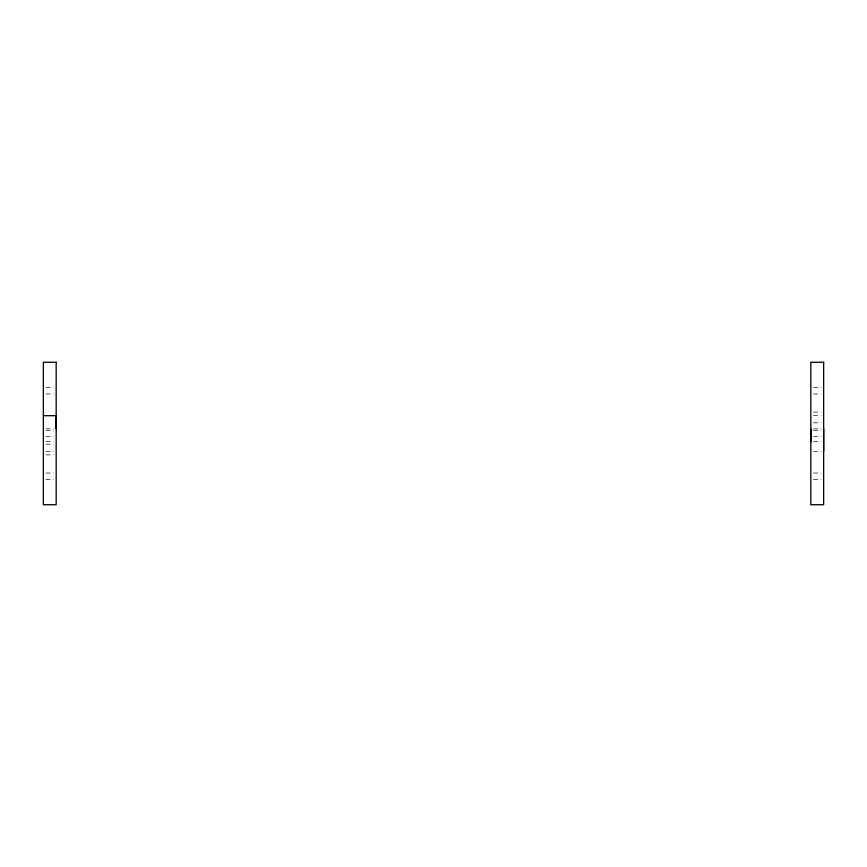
<?xml version="1.0" encoding="UTF-8"?>
<svg xmlns="http://www.w3.org/2000/svg" width="867" height="867" viewBox="0 0 867 867"><rect width="100%" height="100%" fill="white"/><g stroke="black" fill="none" stroke-linecap="round" stroke-linejoin="round"><path stroke-width="0.65" stroke-dasharray="4.33 3.25" d="M45.918 387.56L53.602 387.56M813.398 387.56L821.082 387.56M45.918 393.965L53.602 393.965M813.398 393.965L821.082 393.965M813.398 412.128L821.082 412.128M813.398 415.694L821.082 415.694M813.398 422.814L821.082 422.814M45.918 428.872L53.602 428.872M813.398 428.872L821.082 428.872M45.918 430.292L53.602 430.292M813.398 430.292L821.082 430.292M45.918 436.708L53.602 436.708M813.398 436.708L821.082 436.708M45.918 441.693L53.602 441.693M813.398 441.693L821.082 441.693M45.918 444.186L53.602 444.186M45.918 451.306L53.602 451.306M813.398 451.306L821.082 451.306M45.918 454.872L53.602 454.872M45.918 473.035L53.602 473.035M813.398 473.035L821.082 473.035M45.918 479.44L53.602 479.44M813.398 479.44L821.082 479.44"/><path stroke-width="1.3" d="M56.171 428.872L56.171 415.694L43.35 415.694M810.829 441.693L810.829 428.872M823.65 451.306L823.65 428.872M56.171 362.276L43.35 362.276L43.35 504.724L56.171 504.724L56.171 362.276M823.65 362.276L810.829 362.276L810.829 504.724L823.65 504.724L823.65 362.276"/></g></svg>
